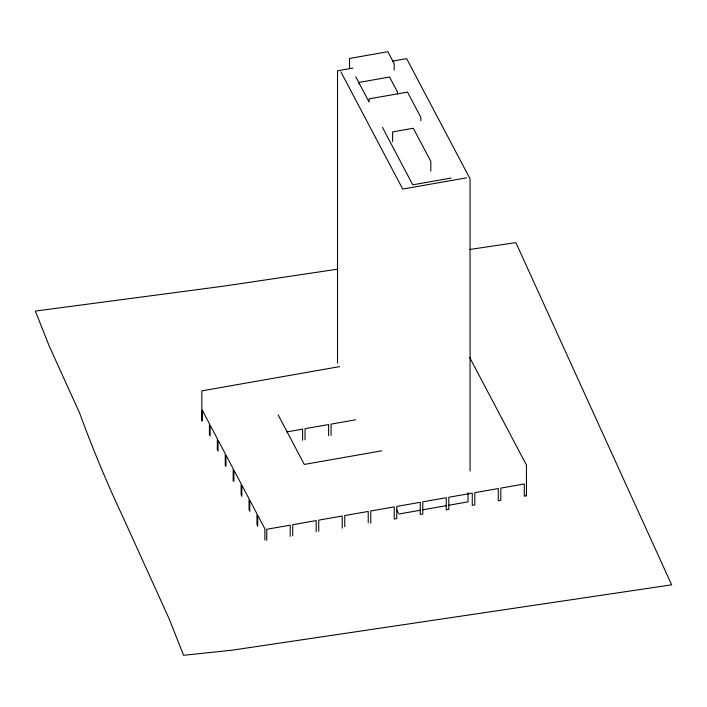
<?xml version="1.0" encoding="UTF-8"?>
<svg xmlns="http://www.w3.org/2000/svg" width="707" height="707" viewBox="0 0 707 707"><rect width="100%" height="100%" fill="white"/><g stroke="black" fill="none" stroke-linecap="round" stroke-linejoin="round"><path stroke-width="1.06" d="M352.89 68.084L337.522 70.788L337.522 363.098M392.288 61.156L406.631 58.637L470.058 178.827L470.058 471.127M451.146 178.058L412.764 184.81L382.452 127.366M466.717 177.802L402.725 189.061L340.862 71.822M339.581 366.633L201.84 390.856L201.84 420.435M286.503 431.959L302.587 429.131L302.587 440.293M355.63 419.799L331.079 424.12L331.079 435.282M381.753 450.819L304.302 464.437L278.169 414.929M398.916 514.016L420.515 510.215M422.68 509.835L446.435 505.655M448.592 505.275L468.034 501.855L468.034 492.726M469.687 357.521L526.459 465.109L526.459 495.775L524.294 496.164L524.294 483.986L500.812 488.113L500.812 500.291L498.285 500.733L498.285 488.555L474.804 492.691L474.804 504.869L472.276 505.311L472.276 493.132L448.795 497.26L448.795 509.438L446.258 509.888L446.258 497.71L422.786 501.837L422.786 514.016L420.25 514.457L420.25 502.288L396.768 506.415L396.768 518.593L394.241 519.035L394.241 506.857L370.76 510.993L370.76 523.162M337.106 269.252L225.109 285.946L35.35 311.08L49.128 345.838L79.493 412.782A2222.455 968.617 -75.8 0 0 123.124 517.365L169.053 618.625L183.599 655.292L231.878 650.219L671.65 584.83L515.871 242.598L469.572 249.5M355.78 76.816L369.116 102.091L369.116 98.847L407.497 92.096L420.833 117.371L420.833 120.614M526.088 495.068L526.459 495.775M396.388 509.226L398.412 513.061M430.81 171.147L430.81 161.408L413.321 128.259L392.615 131.9L392.615 141.639M397.458 94.102L397.458 91.945L389.584 77.028L359.227 82.374L359.227 84.54M394.161 70.064L394.161 63.577L387.904 51.708L349.523 58.46L349.523 68.402M368.232 522.597L368.232 511.435L344.751 515.562L344.751 526.724M342.223 528.182L342.223 516.013L318.742 520.14L318.742 531.302M328.622 435.706L328.622 424.545L305.044 428.698L305.044 439.86M316.206 531.744L316.206 520.582L292.733 524.718L292.733 535.879M290.197 536.321L290.197 525.16L266.725 529.287L266.725 540.448M264.886 539.989L264.886 528.827L257.693 515.2L257.693 526.362M256.959 524.974L256.959 513.812L249.765 500.176L249.765 511.338M249.032 509.95L249.032 498.788L241.838 485.161L241.838 496.323M241.105 494.927L241.105 483.765L233.911 470.137L233.911 481.299M233.177 480.928L233.177 468.75L225.984 455.114L225.984 466.275M225.25 465.904L225.25 453.726L218.056 440.099L218.056 451.26M217.323 449.864L217.323 438.702L210.129 425.075L210.129 436.237M209.405 434.849L209.405 423.687L202.211 410.051L202.211 421.213"/></g></svg>
